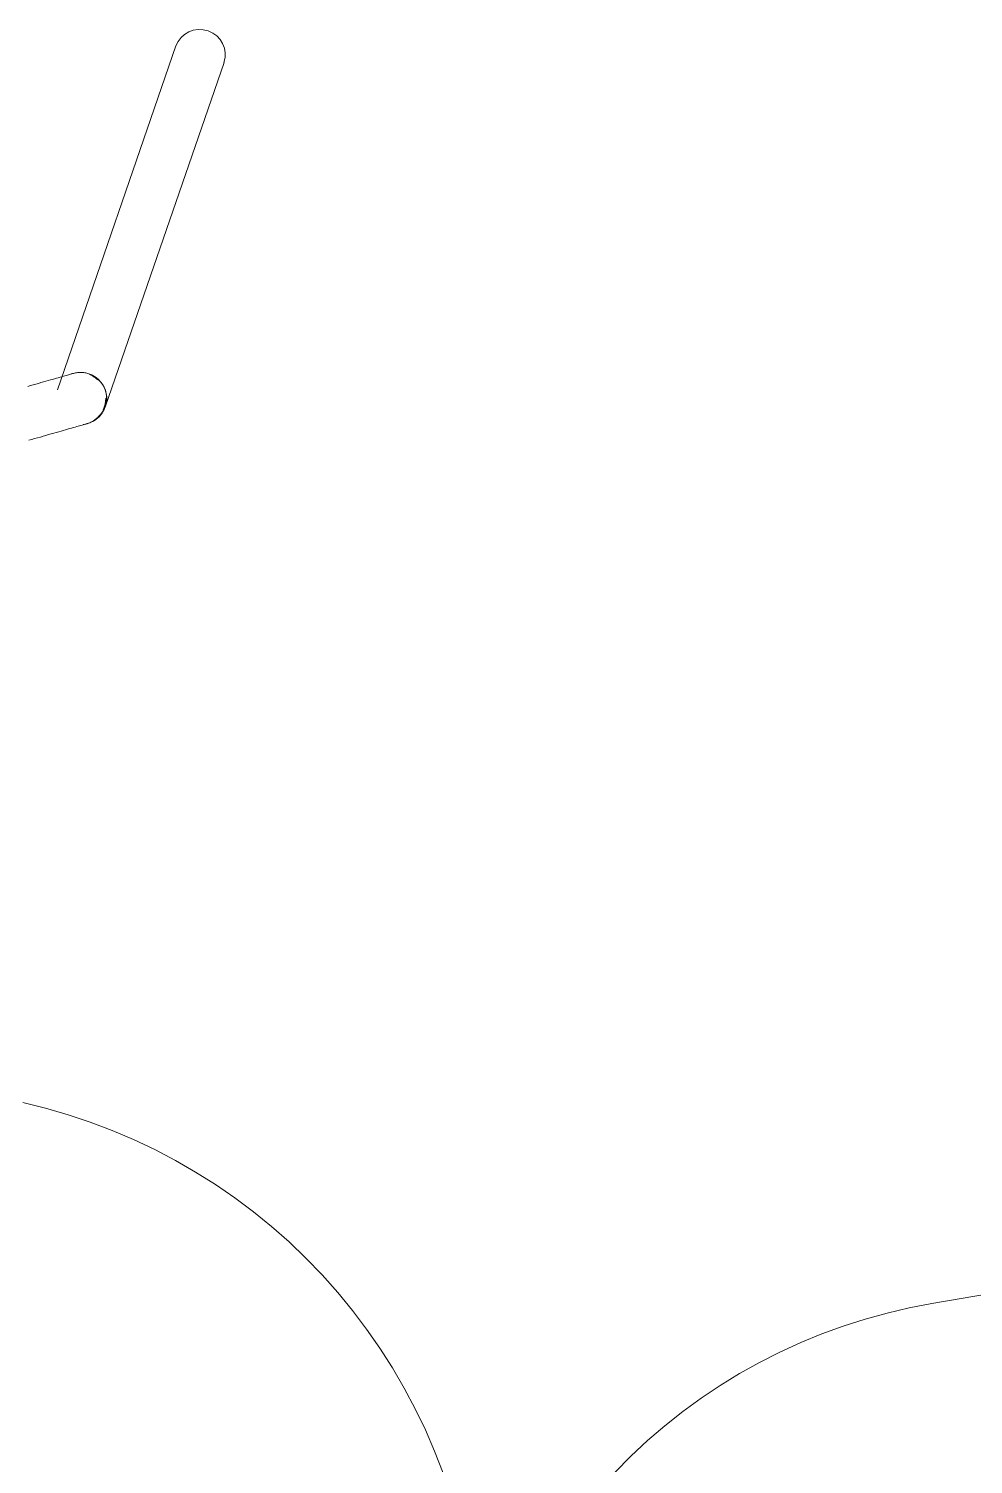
# Model space of a CAD drawing. Header units: millimetres. Extents: x 90978 to 295199, y -4084 to 97293.
# Drawn here: x 160166.4 to 160456.5, y 29568.8 to 30009.7 of the extents above; entities that cross this region are included whole.
import ezdxf

# ---------------------------------------------------------------- set-up
doc = ezdxf.new("R2010")
doc.units = ezdxf.units.MM
doc.header["$MEASUREMENT"] = 0
doc.layers.add('I-FURN', color=8, linetype='CONTINUOUS', lineweight=9)

msp = doc.modelspace()

# ---------------------------------------------------------------- linework, layer by layer
at = {"layer": 'I-FURN'}
for p, q in [((160211.65, 30004.4), (160175.26, 29898.83)), ((160190.01, 29893.74), (160226.4, 29999.32)), ((160170.95, 29901.21), (160170.2, 29900.99)), ((160171.68, 29901.42), (160170.95, 29901.21)), ((160172.39, 29901.62), (160171.68, 29901.42)), ((160173.07, 29901.82), (160172.39, 29901.62)), ((160173.72, 29902), (160173.07, 29901.82)), ((160174.35, 29902.18), (160173.72, 29902)), ((160174.95, 29902.36), (160174.35, 29902.18)), ((160175.52, 29902.52), (160174.95, 29902.36)), ((160176.07, 29902.67), (160175.52, 29902.52)), ((160176.58, 29902.82), (160176.07, 29902.67)), ((160177.06, 29902.96), (160176.58, 29902.82)), ((160177.5, 29903.09), (160177.06, 29902.96)), ((160177.92, 29903.21), (160177.5, 29903.09)), ((160178.3, 29903.31), (160177.92, 29903.21)), ((160178.64, 29903.41), (160178.3, 29903.31)), ((160178.96, 29903.5), (160178.64, 29903.41)), ((160179.23, 29903.58), (160178.96, 29903.5)), ((160179.47, 29903.65), (160179.23, 29903.58)), ((160179.67, 29903.71), (160179.47, 29903.65)), ((160179.84, 29903.76), (160179.67, 29903.71)), ((160179.97, 29903.79), (160179.84, 29903.76)), ((160179.93, 29903.78), (160180.04, 29903.81)), ((160180.06, 29903.82), (160179.97, 29903.79)), ((160180.04, 29903.81), (160180.1, 29903.83)), ((160180.12, 29903.84), (160180.06, 29903.82)), ((160180.1, 29903.83), (160180.14, 29903.84)), ((160180.14, 29903.84), (160180.12, 29903.84)), ((160180.14, 29903.84), (160180.45, 29903.92)), ((160180.14, 29903.84), (160180.14, 29903.84)), ((160180.45, 29903.92), (160180.76, 29903.99)), ((160180.76, 29903.99), (160181.08, 29904.05)), ((160181.08, 29904.05), (160181.39, 29904.09)), ((160181.39, 29904.09), (160181.71, 29904.13)), ((160181.71, 29904.13), (160182.03, 29904.14)), ((160182.03, 29904.14), (160182.35, 29904.15)), ((160182.35, 29904.15), (160182.67, 29904.14)), ((160182.67, 29904.14), (160182.99, 29904.12)), ((160182.99, 29904.12), (160183.31, 29904.09)), ((160183.31, 29904.09), (160183.62, 29904.05)), ((160183.62, 29904.05), (160183.94, 29903.99)), ((160183.94, 29903.99), (160184.25, 29903.92)), ((160184.25, 29903.92), (160184.56, 29903.84)), ((160184.56, 29903.84), (160184.87, 29903.74)), ((160184.87, 29903.74), (160185.17, 29903.63)), ((160185.17, 29903.63), (160185.46, 29903.52)), ((160185.46, 29903.52), (160185.76, 29903.39)), ((160185.76, 29903.39), (160186.04, 29903.24)), ((160186.04, 29903.24), (160186.32, 29903.09)), ((160186.32, 29903.09), (160186.6, 29902.92)), ((160186.6, 29902.92), (160186.87, 29902.75)), ((160186.87, 29902.75), (160187.13, 29902.56)), ((160187.13, 29902.56), (160187.38, 29902.37)), ((160187.38, 29902.37), (160187.62, 29902.16)), ((160187.62, 29902.16), (160187.86, 29901.94)), ((160187.86, 29901.94), (160188.09, 29901.72)), ((160188.09, 29901.72), (160188.3, 29901.48)), ((160188.3, 29901.48), (160188.51, 29901.24)), ((160188.51, 29901.24), (160188.71, 29900.99)), ((160166.98, 29900.07), (160166.14, 29899.83)), ((160167.81, 29900.31), (160166.98, 29900.07)), ((160168.63, 29900.54), (160167.81, 29900.31)), ((160169.42, 29900.77), (160168.63, 29900.54)), ((160170.2, 29900.99), (160169.42, 29900.77)), ((160188.71, 29900.99), (160188.9, 29900.73)), ((160188.9, 29900.73), (160189.08, 29900.47)), ((160189.08, 29900.47), (160189.25, 29900.19)), ((160189.25, 29900.19), (160189.4, 29899.91)), ((160189.4, 29899.91), (160189.55, 29899.63)), ((160189.55, 29899.63), (160189.68, 29899.34)), ((160189.68, 29899.34), (160189.8, 29899.04)), ((160189.8, 29899.04), (160189.91, 29898.74)), ((160189.91, 29898.74), (160190.01, 29898.44)), ((160190.01, 29898.44), (160190.03, 29898.35)), ((160190.03, 29898.35), (160190.11, 29898.04)), ((160190.11, 29898.04), (160190.18, 29897.73)), ((160190.18, 29897.73), (160190.24, 29897.42)), ((160190.24, 29897.42), (160190.29, 29897.1)), ((160190.29, 29897.1), (160190.32, 29896.78)), ((160190.32, 29896.78), (160190.34, 29896.46)), ((160189.43, 29892.45), (160189.28, 29892.17)), ((160189.58, 29892.74), (160189.43, 29892.45)), ((160189.71, 29893.03), (160189.58, 29892.74)), ((160189.83, 29893.32), (160189.71, 29893.03)), ((160189.93, 29893.63), (160189.83, 29893.32)), ((160190.03, 29893.93), (160189.93, 29893.63)), ((160190.11, 29894.24), (160190.03, 29893.93)), ((160190.18, 29894.55), (160190.11, 29894.24)), ((160190.24, 29894.87), (160190.18, 29894.55)), ((160190.28, 29895.18), (160190.24, 29894.87)), ((160190.32, 29895.5), (160190.28, 29895.18)), ((160190.34, 29895.82), (160190.32, 29895.5)), ((160190.34, 29896.46), (160190.34, 29896.14)), ((160190.34, 29896.14), (160190.34, 29895.82)), ((160182.47, 29887.87), (160182.84, 29887.97)), ((160182.84, 29887.97), (160183.17, 29888.07)), ((160183.17, 29888.07), (160183.47, 29888.15)), ((160183.47, 29888.15), (160183.73, 29888.23)), ((160183.73, 29888.23), (160183.96, 29888.29)), ((160183.96, 29888.29), (160184.15, 29888.35)), ((160184.15, 29888.35), (160184.3, 29888.39)), ((160184.3, 29888.39), (160184.42, 29888.42)), ((160184.38, 29888.41), (160184.34, 29888.4)), ((160184.47, 29888.44), (160184.38, 29888.41)), ((160184.42, 29888.42), (160184.5, 29888.45)), ((160184.53, 29888.45), (160184.47, 29888.44)), ((160184.5, 29888.45), (160184.54, 29888.46)), ((160184.54, 29888.46), (160184.53, 29888.45)), ((160184.63, 29888.48), (160184.54, 29888.46)), ((160184.54, 29888.46), (160184.54, 29888.46)), ((160184.93, 29888.58), (160184.63, 29888.48)), ((160185.23, 29888.69), (160184.93, 29888.58)), ((160185.53, 29888.81), (160185.23, 29888.69)), ((160185.82, 29888.95), (160185.53, 29888.81)), ((160186.11, 29889.09), (160185.82, 29888.95)), ((160186.38, 29889.25), (160186.11, 29889.09)), ((160186.66, 29889.41), (160186.38, 29889.25)), ((160186.92, 29889.59), (160186.66, 29889.41)), ((160187.18, 29889.78), (160186.92, 29889.59)), ((160187.43, 29889.98), (160187.18, 29889.78)), ((160187.68, 29890.19), (160187.43, 29889.98)), ((160187.91, 29890.41), (160187.68, 29890.19)), ((160188.13, 29890.63), (160187.91, 29890.41)), ((160188.35, 29890.87), (160188.13, 29890.63)), ((160188.56, 29891.11), (160188.35, 29890.87)), ((160188.75, 29891.37), (160188.56, 29891.11)), ((160188.94, 29891.63), (160188.75, 29891.37)), ((160189.12, 29891.89), (160188.94, 29891.63)), ((160189.28, 29892.17), (160189.12, 29891.89)), ((160167.35, 29883.53), (160168.25, 29883.79)), ((160168.25, 29883.79), (160169.13, 29884.04)), ((160169.13, 29884.04), (160170, 29884.29)), ((160170, 29884.29), (160170.86, 29884.54)), ((160170.86, 29884.54), (160171.7, 29884.78)), ((160171.7, 29884.78), (160172.52, 29885.02)), ((160172.52, 29885.02), (160173.33, 29885.25)), ((160173.33, 29885.25), (160174.12, 29885.47)), ((160174.12, 29885.47), (160174.88, 29885.69)), ((160174.88, 29885.69), (160175.63, 29885.91)), ((160175.63, 29885.91), (160176.35, 29886.11)), ((160176.35, 29886.11), (160177.05, 29886.31)), ((160177.05, 29886.31), (160177.72, 29886.5)), ((160177.72, 29886.5), (160178.37, 29886.69)), ((160178.37, 29886.69), (160178.98, 29886.87)), ((160178.98, 29886.87), (160179.57, 29887.04)), ((160179.57, 29887.04), (160180.14, 29887.2)), ((160180.14, 29887.2), (160180.67, 29887.35)), ((160180.67, 29887.35), (160181.17, 29887.49)), ((160181.17, 29887.49), (160181.63, 29887.63)), ((160181.63, 29887.63), (160182.07, 29887.75)), ((160182.07, 29887.75), (160182.47, 29887.87)), ((160166.45, 29883.28), (160167.35, 29883.53)), ((161178.04, 29743.79), (160443.7, 29618.12)), ((160171.63, 29678.14), (160164.67, 29679.87)), ((160178.52, 29676.14), (160171.63, 29678.14)), ((160185.33, 29673.86), (160178.52, 29676.14)), ((160192.04, 29671.31), (160185.33, 29673.86)), ((160198.64, 29668.5), (160192.04, 29671.31)), ((160205.12, 29665.43), (160198.64, 29668.5)), ((160211.47, 29662.09), (160205.12, 29665.43)), ((160217.69, 29658.51), (160211.47, 29662.09)), ((160223.76, 29654.68), (160217.69, 29658.51)), ((160229.67, 29650.61), (160223.76, 29654.68)), ((160235.41, 29646.31), (160229.67, 29650.61)), ((160240.97, 29641.78), (160235.41, 29646.31)), ((160246.36, 29637.04), (160240.97, 29641.78)), ((160251.54, 29632.08), (160246.36, 29637.04)), ((160256.53, 29626.92), (160251.54, 29632.08)), ((160261.3, 29621.56), (160256.53, 29626.92)), ((160265.85, 29616.02), (160261.3, 29621.56)), ((160270.18, 29610.3), (160265.85, 29616.02)), ((160429.99, 29615.2), (160423.23, 29613.34)), ((160436.81, 29616.8), (160429.99, 29615.2)), ((160443.7, 29618.12), (160436.81, 29616.8)), ((160274.28, 29604.41), (160270.18, 29610.3)), ((160416.55, 29611.2), (160409.96, 29608.8)), ((160423.23, 29613.34), (160416.55, 29611.2)), ((160403.47, 29606.14), (160397.1, 29603.22)), ((160409.96, 29608.8), (160403.47, 29606.14)), ((160278.14, 29598.36), (160274.28, 29604.41)), ((160397.1, 29603.22), (160390.85, 29600.04)), ((160281.75, 29592.16), (160278.14, 29598.36)), ((160390.85, 29600.04), (160384.73, 29596.63)), ((160378.75, 29592.96), (160372.92, 29589.07)), ((160384.73, 29596.63), (160378.75, 29592.96)), ((160285.12, 29585.82), (160281.75, 29592.16)), ((160372.92, 29589.07), (160367.25, 29584.94)), ((160288.23, 29579.35), (160285.12, 29585.82)), ((160367.25, 29584.94), (160361.75, 29580.59)), ((160291.07, 29572.77), (160288.23, 29579.35)), ((160361.75, 29580.59), (160356.43, 29576.02)), ((160356.43, 29576.02), (160351.3, 29571.24)), ((160293.65, 29566.07), (160291.07, 29572.77)), ((160351.3, 29571.24), (160346.36, 29566.26))]:
    msp.add_line(p, q, dxfattribs=at)
for centre, major_axis, ratio, start_param, end_param in [((160219.02, 30001.86), (-7.37, 2.54), 0.972413, 4.712389, 6.283185), ((160219.02, 30001.86), (-7.37, 2.54), 0.972413, 3.141593, 4.712389), ((160182.64, 29896.28), (-7.37, 2.54), 0.972413, 2.617994, 4.712389), ((160182.13, 29896.09), (-2.2, 7.69), 0.991026, 5.235988, 5.472216), ((160182.13, 29896.09), (-2.2, 7.69), 0.991026, 3.98724, 4.45059), ((160182.13, 29896.09), (-2.2, 7.69), 0.991026, 2.987513, 3.665191)]:
    msp.add_ellipse(centre, major_axis=major_axis, ratio=ratio, start_param=start_param, end_param=end_param, dxfattribs=at)

doc.saveas('drawing.dxf')
